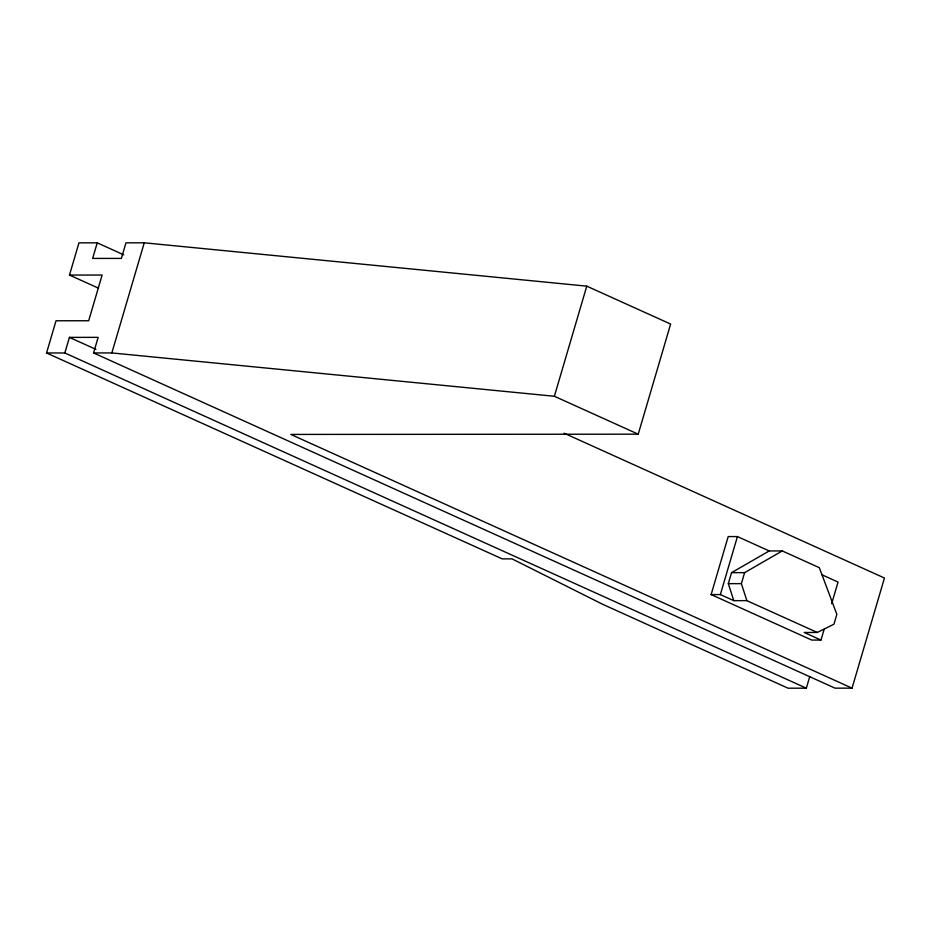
<?xml version="1.0" encoding="UTF-8"?>
<svg xmlns="http://www.w3.org/2000/svg" width="931" height="931" viewBox="0 0 931 931"><rect width="100%" height="100%" fill="white"/><g stroke="black" fill="none" stroke-linecap="round" stroke-linejoin="round"><path stroke-width="1.4" d="M809.772 676.488L806.339 688.184L788.045 688.195L602.834 604.37L512.015 558.868L502.216 558.879L46.55 352.977L56.023 320.776L88.678 320.753L102.131 275.041L69.476 275.064L78.949 242.851L97.231 242.84L123.718 254.815M46.55 352.977L64.833 352.965L69.418 337.383L98.151 337.359L93.566 352.942L835.072 688.16L852.051 688.149L884.45 578.023L564.128 433.218M97.231 242.84L92.646 258.422L121.379 258.411L125.964 242.828L144.258 242.805L586.774 286.154L670.634 324.058L638.224 434.183L290.821 434.428L852.051 688.149M93.566 352.942L111.848 352.93L144.258 242.805M111.848 352.93L554.376 396.269L586.774 286.154M820.979 640.062L811.751 640.062L711.121 594.572L728.193 536.582L737.422 536.57L769.215 550.943L782.273 550.931L819.315 567.677L836.853 614.344L833.955 624.201L817.267 632.463L804.209 632.475L820.979 640.062L824.11 629.426M711.121 594.572L720.361 594.572L737.422 536.57M817.267 632.463L746.871 600.646L733.814 600.658L728.321 583.656L731.557 572.658L769.215 550.943M746.871 600.646L741.379 583.644L744.614 572.646L782.273 550.931M831.651 603.788L838.04 582.061L822.143 574.869M731.557 572.658L744.614 572.646M728.321 583.656L741.379 583.644M554.376 396.269L638.224 434.183M69.476 275.064L98.523 288.191M720.361 594.572L733.814 600.658M69.418 337.383L95.905 349.358M64.833 352.965L806.339 688.184"/></g></svg>
